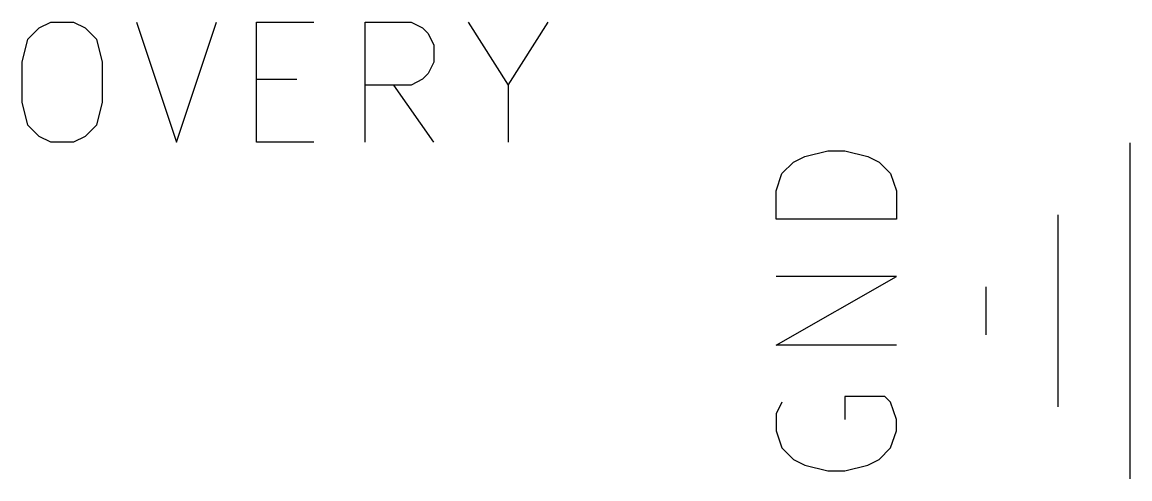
# Model space of a CAD drawing. Header units: millimetres. Extents: x 6 to 290, y -200 to -4.
# Drawn here: x 76.43 to 88.14, y -66.55 to -61.72 of the extents above; entities that cross this region are included whole.
import ezdxf

# ---------------------------------------------------------------- set-up
doc = ezdxf.new("R2010")
doc.units = ezdxf.units.MM
for name, color, linetype in [('GREENSIXTYFIVE', 129, 'CONTINUOUS'), ('RED', 14, 'CONTINUOUS'), ('REDSIX', 19, 'CONTINUOUS')]:
    doc.layers.add(name, color=color, linetype=linetype)

msp = doc.modelspace()

# ---------------------------------------------------------------- linework, layer by layer
at = {"layer": 'GREENSIXTYFIVE', "linetype": 'CONTINUOUS'}
for p, q in [((84.7015, -63.137), (84.9434, -63.0766)), ((84.9434, -63.0766), (85.1248, -63.0766)), ((85.1248, -63.0766), (85.3667, -63.137)), ((84.4596, -63.3185), (84.5806, -63.1975)), ((84.5806, -63.1975), (84.7015, -63.137)), ((85.3667, -63.137), (85.4877, -63.1975)), ((85.4877, -63.1975), (85.6087, -63.3185)), ((84.3991, -63.4999), (84.4596, -63.3185)), ((85.6087, -63.3185), (85.6691, -63.4999)), ((84.3991, -63.8023), (84.3991, -63.4999)), ((85.6691, -63.4999), (85.6691, -63.8023)), ((85.6691, -63.8023), (84.3991, -63.8023)), ((84.3991, -65.1328), (85.6691, -64.4071)), ((85.6691, -64.4071), (84.3991, -64.4071)), ((85.6691, -65.1328), (84.3991, -65.1328)), ((85.5482, -65.6771), (85.1248, -65.6771)), ((85.1248, -65.6771), (85.1248, -65.919)), ((85.6087, -65.7375), (85.5482, -65.6771)), ((84.4596, -65.7375), (84.3991, -65.8585)), ((85.6691, -65.919), (85.6087, -65.7375)), ((84.3991, -65.8585), (84.3991, -66.0399)), ((85.6691, -66.0399), (85.6691, -65.919)), ((84.3991, -66.0399), (84.4596, -66.2213)), ((85.6087, -66.2213), (85.6691, -66.0399)), ((84.4596, -66.2213), (84.5806, -66.3423)), ((85.4877, -66.3423), (85.6087, -66.2213)), ((84.5806, -66.3423), (84.7015, -66.4028)), ((84.7015, -66.4028), (84.9434, -66.4632)), ((85.1248, -66.4632), (85.3667, -66.4028)), ((85.3667, -66.4028), (85.4877, -66.3423)), ((84.9434, -66.4632), (85.1248, -66.4632))]:
    msp.add_line(p, q, dxfattribs=at)
at = {"layer": 'RED', "linetype": 'CONTINUOUS'}
for p, q in [((88.138, -62.992), (88.138, -66.548)), ((87.376, -63.754), (87.376, -65.786)), ((86.614, -64.516), (86.614, -65.024))]:
    msp.add_line(p, q, dxfattribs=at)
at = {"layer": 'REDSIX', "linetype": 'CONTINUOUS'}
for p, q in [((76.6067, -61.7774), (76.7276, -61.7169)), ((76.7276, -61.7169), (76.9695, -61.7169)), ((76.9695, -61.7169), (77.0905, -61.7774)), ((77.6348, -61.7169), (78.0581, -62.9869)), ((78.0581, -62.9869), (78.4815, -61.7169)), ((78.9048, -62.9869), (78.9048, -61.7169)), ((78.9048, -61.7169), (79.5096, -61.7169)), ((80.0538, -62.9869), (80.0538, -61.7169)), ((80.0538, -61.7169), (80.5376, -61.7169)), ((80.5376, -61.7169), (80.6586, -61.7774)), ((81.1424, -61.7169), (81.5657, -62.3822)), ((81.5657, -62.3822), (81.9891, -61.7169)), ((76.4857, -61.8984), (76.6067, -61.7774)), ((77.0905, -61.7774), (77.2114, -61.8984)), ((80.6586, -61.7774), (80.7191, -61.8379)), ((80.7191, -61.8379), (80.7795, -61.9588)), ((76.4253, -62.1403), (76.4857, -61.8984)), ((77.2114, -61.8984), (77.2719, -62.1403)), ((80.7795, -61.9588), (80.7795, -62.1403)), ((76.4253, -62.5636), (76.4253, -62.1403)), ((77.2719, -62.1403), (77.2719, -62.5636)), ((80.7795, -62.1403), (80.7191, -62.2612)), ((80.7191, -62.2612), (80.6586, -62.3217)), ((78.9048, -62.3217), (79.3282, -62.3217)), ((80.5376, -62.3822), (80.0538, -62.3822)), ((80.7795, -62.9869), (80.3562, -62.3822)), ((80.6586, -62.3217), (80.5376, -62.3822)), ((81.5657, -62.3822), (81.5657, -62.9869)), ((76.4857, -62.8055), (76.4253, -62.5636)), ((77.2719, -62.5636), (77.2114, -62.8055)), ((76.6067, -62.9265), (76.4857, -62.8055)), ((77.2114, -62.8055), (77.0905, -62.9265)), ((76.7276, -62.9869), (76.6067, -62.9265)), ((76.9695, -62.9869), (76.7276, -62.9869)), ((77.0905, -62.9265), (76.9695, -62.9869)), ((79.5096, -62.9869), (78.9048, -62.9869))]:
    msp.add_line(p, q, dxfattribs=at)

doc.saveas('drawing.dxf')
